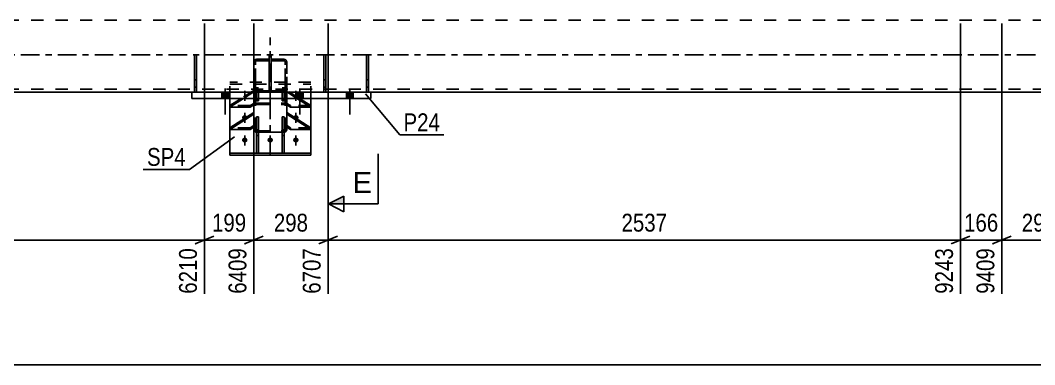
# Model space of a CAD drawing. Header units: millimetres. Extents: x -167 to 1022, y -666 to 175.
# Drawn here: x 178.9 to 341.6, y -177.3 to -122.1 of the extents above; entities that cross this region are included whole.
import ezdxf

# ---------------------------------------------------------------- set-up
doc = ezdxf.new("R2010")
doc.units = ezdxf.units.MM
doc.linetypes.add('DXK_LINE_DOT2', pattern=[3.9198, 1.9599, -1.9599])
doc.linetypes.add('DXK_LINE_DOT3', pattern=[5.9187, 2.979, -0.9799, 0.9799, -0.9799])
doc.styles.add('Arial', font='ARIAL.TTF', dxfattribs={"height": 0.2})
doc.styles.add('Arial Narrow', font='ARIALN.TTF', dxfattribs={"height": 0.2})

# ---------------------------------------------------------------- blocks, each defined once
blk = doc.blocks.new('Bolt-389677493-1559 - 1175')
at = {"linetype": 'Continuous'}
for points in [[(212.29, -133.6), (211.21, -133.6), (211.21, -134.6), (212.29, -134.6)], [(224.29, -133.6), (223.21, -133.6), (223.21, -134.6), (224.29, -134.6)], [(232.29, -133.6), (231.21, -133.6), (231.21, -134.6), (232.29, -134.6)]]:
    blk.add_hatch(color=1, dxfattribs=at).paths.add_polyline_path(points)
at = {"color": 1, "linetype": 'Continuous'}
for p, q in [((211.75, -133), (211.75, -137.2)), ((223.75, -133), (223.75, -137.2)), ((231.75, -133), (231.75, -137.2)), ((211.21, -133.6), (211.21, -134.6)), ((212.29, -133.6), (212.29, -134.6)), ((223.21, -133.6), (223.21, -134.6)), ((224.29, -133.6), (224.29, -134.6)), ((231.21, -133.6), (231.21, -134.6)), ((232.29, -133.6), (232.29, -134.6))]:
    blk.add_line(p, q, dxfattribs=at)
blk = doc.blocks.new('Part-389677493-1465 - 1175')
at = {"color": 2, "linetype": 'Continuous'}
for p, q in [((235.15, -133.6), (206.43, -133.6)), ((206.43, -133.6), (206.43, -134.6)), ((206.43, -134.6), (235.15, -134.6)), ((235.15, -134.6), (235.15, -133.6))]:
    blk.add_line(p, q, dxfattribs=at)
blk = doc.blocks.new('Part-389677493-1466 - 1175')
at = {"color": 7, "linetype": 'DXK_LINE_DOT2'}
for p, q in [((216.4, -128.62), (216.5, -128.46)), ((216.5, -128.46), (216.66, -128.36)), ((216.66, -128.36), (216.84, -128.32)), ((216.84, -128.32), (216.66, -128.36)), ((216.84, -128.56), (216.75, -128.58)), ((221.16, -128.32), (216.84, -128.32)), ((221.16, -128.56), (216.84, -128.56)), ((221.16, -128.32), (221.34, -128.36)), ((221.34, -128.36), (221.16, -128.32)), ((221.25, -128.58), (221.16, -128.56)), ((221.34, -128.36), (221.5, -128.46)), ((221.5, -128.46), (221.6, -128.62)), ((216.36, -128.8), (216.4, -128.62)), ((216.4, -128.62), (216.36, -128.8)), ((216.36, -133.12), (216.36, -128.8)), ((216.62, -128.71), (216.6, -128.8)), ((216.6, -133.12), (216.6, -128.8)), ((216.67, -128.63), (216.62, -128.71)), ((216.75, -128.58), (216.67, -128.63)), ((221.33, -128.63), (221.25, -128.58)), ((221.38, -128.71), (221.33, -128.63)), ((221.4, -128.8), (221.38, -128.71)), ((221.4, -133.12), (221.4, -128.8)), ((221.6, -128.62), (221.64, -128.8)), ((221.64, -128.8), (221.6, -128.62)), ((221.64, -133.12), (221.64, -128.8)), ((216.4, -133.3), (216.36, -133.12)), ((216.36, -133.12), (216.4, -133.3)), ((216.5, -133.46), (216.4, -133.3)), ((216.6, -133.12), (216.62, -133.21)), ((216.62, -133.21), (216.67, -133.29)), ((216.67, -133.29), (216.75, -133.34)), ((216.75, -133.34), (216.84, -133.36)), ((221.16, -133.36), (216.84, -133.36)), ((221.16, -133.36), (221.25, -133.34)), ((221.25, -133.34), (221.33, -133.29)), ((221.33, -133.29), (221.38, -133.21)), ((221.38, -133.21), (221.4, -133.12)), ((221.6, -133.3), (221.5, -133.46)), ((221.64, -133.12), (221.6, -133.3)), ((221.6, -133.3), (221.64, -133.12)), ((216.66, -133.56), (216.5, -133.46)), ((216.84, -133.6), (216.66, -133.56)), ((216.66, -133.56), (216.84, -133.6)), ((221.16, -133.6), (216.84, -133.6)), ((221.34, -133.56), (221.16, -133.6)), ((221.16, -133.6), (221.34, -133.56)), ((221.5, -133.46), (221.34, -133.56))]:
    blk.add_line(p, q, dxfattribs=at)
at = {"color": 7, "linetype": 'DXK_LINE_DOT3'}
blk.add_line((219, -130.96), (219, -130.96), dxfattribs=at)
at = {"color": 7, "linetype": 'DXK_LINE_DOT2'}
for centre, start, end in [((216.84, -128.8), 112.5, 157.5), ((221.16, -128.8), 22.5, 67.5), ((216.84, -133.12), 202.5, 247.5), ((221.16, -133.12), 292.5, 337.5)]:
    blk.add_arc(centre, 0.48, start, end, dxfattribs=at)
blk = doc.blocks.new('Part-389677493-1467 - 1175')
at = {"color": 7, "linetype": 'DXK_LINE_DOT3'}
blk.add_line((219, -143.82), (219, -124.82), dxfattribs=at)
at = {"color": 7, "linetype": 'DXK_LINE_DOT2'}
for p, q in [((216.5, -128.46), (216.4, -128.62)), ((216.66, -128.36), (216.5, -128.46)), ((216.84, -128.32), (216.66, -128.36)), ((216.75, -128.58), (216.84, -128.56)), ((216.84, -128.32), (221.16, -128.32)), ((216.84, -128.56), (221.16, -128.56)), ((221.34, -128.36), (221.16, -128.32)), ((221.16, -128.56), (221.25, -128.58)), ((221.5, -128.46), (221.34, -128.36)), ((221.6, -128.62), (221.5, -128.46)), ((216.4, -128.62), (216.36, -128.8)), ((216.36, -134.6), (216.36, -128.8)), ((216.6, -128.8), (216.62, -128.71)), ((216.6, -139.6), (216.6, -128.8)), ((216.62, -128.71), (216.67, -128.63)), ((216.67, -128.63), (216.75, -128.58)), ((221.25, -128.58), (221.33, -128.63)), ((221.33, -128.63), (221.38, -128.71)), ((221.38, -128.71), (221.4, -128.8)), ((221.4, -139.6), (221.4, -128.8)), ((221.64, -128.8), (221.6, -128.62)), ((221.64, -134.6), (221.64, -128.8)), ((216.36, -133.12), (216.4, -133.3)), ((216.4, -133.3), (216.5, -133.46)), ((216.62, -133.21), (216.6, -133.12)), ((216.67, -133.29), (216.62, -133.21)), ((216.75, -133.34), (216.67, -133.29)), ((216.84, -133.36), (216.75, -133.34)), ((216.84, -133.36), (221.16, -133.36)), ((221.25, -133.34), (221.16, -133.36)), ((221.33, -133.29), (221.25, -133.34)), ((221.38, -133.21), (221.33, -133.29)), ((221.4, -133.12), (221.38, -133.21)), ((221.5, -133.46), (221.6, -133.3)), ((221.6, -133.3), (221.64, -133.12)), ((216.5, -133.46), (216.66, -133.56)), ((216.66, -133.56), (216.84, -133.6)), ((216.84, -133.6), (221.16, -133.6)), ((221.16, -133.6), (221.34, -133.56)), ((221.34, -133.56), (221.5, -133.46)), ((216.36, -135.77), (216.4, -135.61)), ((216.4, -135.61), (216.5, -135.47)), ((216.5, -135.47), (216.66, -135.38)), ((216.62, -135.69), (216.6, -135.77)), ((216.67, -135.62), (216.62, -135.69)), ((216.66, -135.38), (216.84, -135.35)), ((216.75, -135.58), (216.67, -135.62)), ((216.84, -135.56), (216.75, -135.58)), ((216.84, -135.35), (221.16, -135.35)), ((216.84, -135.56), (221.16, -135.56)), ((221.16, -135.35), (221.34, -135.38)), ((221.25, -135.58), (221.16, -135.56)), ((221.33, -135.62), (221.25, -135.58)), ((221.38, -135.69), (221.33, -135.62)), ((221.34, -135.38), (221.5, -135.47)), ((221.4, -135.77), (221.38, -135.69)), ((221.5, -135.47), (221.6, -135.61)), ((221.6, -135.61), (221.64, -135.77)), ((216.36, -139.21), (216.36, -137.12)), ((221.64, -139.21), (221.64, -137.12)), ((216.6, -139.6), (216.62, -139.68)), ((216.62, -139.68), (216.67, -139.75)), ((216.67, -139.75), (216.75, -139.8)), ((216.75, -139.8), (216.84, -139.81)), ((216.84, -139.81), (221.16, -139.81)), ((221.16, -139.81), (221.25, -139.8)), ((221.25, -139.8), (221.33, -139.75)), ((221.33, -139.75), (221.38, -139.68)), ((221.38, -139.68), (221.4, -139.6)), ((216.84, -140.03), (216.8, -140.02)), ((217.12, -140.03), (216.84, -140.03)), ((221.16, -140.03), (220.88, -140.03)), ((221.2, -140.02), (221.16, -140.03))]:
    blk.add_line(p, q, dxfattribs=at)
at = {"color": 2, "linetype": 'Continuous'}
for p, q in [((216.36, -137.12), (216.36, -134.6)), ((221.64, -137.12), (221.64, -134.6)), ((216.36, -139.6), (216.36, -139.21)), ((216.4, -139.76), (216.36, -139.6)), ((216.5, -139.9), (216.4, -139.76)), ((216.66, -139.99), (216.5, -139.9)), ((221.5, -139.9), (221.34, -139.99)), ((221.6, -139.76), (221.5, -139.9)), ((221.64, -139.6), (221.6, -139.76)), ((221.64, -139.6), (221.64, -139.21)), ((216.8, -140.02), (216.66, -139.99)), ((220.88, -140.03), (217.12, -140.03)), ((221.34, -139.99), (221.2, -140.02))]:
    blk.add_line(p, q, dxfattribs=at)
blk = doc.blocks.new('Part-389677493-1468 - 1175')
at = {"color": 7, "linetype": 'DXK_LINE_DOT2'}
for p, q in [((220.88, -134.98), (220.88, -132)), ((221.2, -132), (220.88, -132)), ((220.88, -132.89), (221.2, -132.89)), ((221.2, -134.98), (221.2, -132)), ((220.88, -134.82), (221.2, -134.82)), ((220.88, -134.98), (221.2, -134.98))]:
    blk.add_line(p, q, dxfattribs=at)
blk = doc.blocks.new('Part-389677493-1469 - 1175')
at = {"color": 2, "linetype": 'Continuous'}
for p, q in [((220.88, -143.38), (220.88, -137.57)), ((220.88, -137.57), (221.2, -137.57)), ((221.2, -143.38), (221.2, -137.57)), ((221.2, -143.38), (220.88, -143.38))]:
    blk.add_line(p, q, dxfattribs=at)
at = {"color": 7, "linetype": 'DXK_LINE_DOT2'}
for p, q in [((220.88, -139.66), (221.2, -139.66)), ((220.88, -140.55), (221.2, -140.55))]:
    blk.add_line(p, q, dxfattribs=at)
blk = doc.blocks.new('Part-389677493-1470 - 1175')
at = {"color": 7, "linetype": 'DXK_LINE_DOT2'}
for p, q in [((216.8, -134.98), (216.8, -132)), ((217.12, -132), (216.8, -132)), ((216.8, -132.89), (217.12, -132.89)), ((217.12, -134.98), (217.12, -132)), ((216.8, -134.82), (217.12, -134.82)), ((216.8, -134.98), (217.12, -134.98))]:
    blk.add_line(p, q, dxfattribs=at)
blk = doc.blocks.new('Part-389677493-1471 - 1175')
at = {"color": 2, "linetype": 'Continuous'}
for p, q in [((216.8, -143.38), (216.8, -137.57)), ((216.8, -137.57), (217.12, -137.57)), ((217.12, -143.38), (217.12, -137.57)), ((217.12, -143.38), (216.8, -143.38))]:
    blk.add_line(p, q, dxfattribs=at)
at = {"color": 7, "linetype": 'DXK_LINE_DOT2'}
for p, q in [((216.8, -139.66), (217.12, -139.66)), ((216.8, -140.55), (217.12, -140.55))]:
    blk.add_line(p, q, dxfattribs=at)
blk = doc.blocks.new('Part-389677493-1472 - 1175')
at = {"color": 7, "linetype": 'DXK_LINE_DOT2'}
for p, q in [((216.36, -133.31), (214.32, -134.6)), ((216.36, -135.64), (216.36, -133.31)), ((216.36, -133.56), (214.72, -134.6)), ((215.76, -135.76), (212.5, -135.76)), ((216.36, -135.39), (215.76, -135.76)), ((215.76, -135.76), (215.76, -136.01))]:
    blk.add_line(p, q, dxfattribs=at)
at = {"color": 2, "linetype": 'Continuous'}
for p, q in [((214.32, -134.6), (212.5, -135.76)), ((214.72, -134.6), (212.5, -136.01)), ((212.5, -135.76), (212.5, -136.01)), ((212.5, -136.01), (215.76, -136.01)), ((215.76, -136.01), (216.36, -135.64))]:
    blk.add_line(p, q, dxfattribs=at)
blk = doc.blocks.new('Part-389677493-1473 - 1175')
at = {"color": 2, "linetype": 'Continuous'}
for p, q in [((212.5, -139.33), (216.36, -136.88)), ((216.36, -137.13), (212.5, -139.58)), ((216.36, -137.13), (216.36, -137.12)), ((216.36, -139.21), (216.36, -137.13)), ((212.5, -139.33), (212.5, -139.58)), ((212.5, -139.58), (215.76, -139.58)), ((215.76, -139.58), (216.36, -139.21))]:
    blk.add_line(p, q, dxfattribs=at)
at = {"color": 7, "linetype": 'DXK_LINE_DOT2'}
for p, q in [((216.36, -136.88), (216.36, -137.12)), ((215.76, -139.33), (212.5, -139.33)), ((216.36, -138.96), (215.76, -139.33)), ((215.76, -139.33), (215.76, -139.58))]:
    blk.add_line(p, q, dxfattribs=at)
blk = doc.blocks.new('Part-389677493-1474 - 1175')
at = {"color": 7, "linetype": 'DXK_LINE_DOT2'}
for p, q in [((221.64, -133.31), (221.64, -135.64)), ((223.68, -134.6), (221.64, -133.31)), ((223.28, -134.6), (221.64, -133.56)), ((222.24, -135.76), (221.64, -135.39)), ((222.24, -136.01), (222.24, -135.76)), ((225.5, -135.76), (222.24, -135.76))]:
    blk.add_line(p, q, dxfattribs=at)
at = {"color": 2, "linetype": 'Continuous'}
for p, q in [((225.5, -136.01), (223.28, -134.6)), ((225.5, -135.76), (223.68, -134.6)), ((221.64, -135.64), (222.24, -136.01)), ((222.24, -136.01), (225.5, -136.01)), ((225.5, -136.01), (225.5, -135.76))]:
    blk.add_line(p, q, dxfattribs=at)
blk = doc.blocks.new('Part-389677493-1475 - 1175')
at = {"color": 2, "linetype": 'Continuous'}
for p, q in [((221.64, -136.88), (225.5, -139.33)), ((221.64, -139.21), (221.64, -137.12)), ((225.5, -139.58), (221.64, -137.13)), ((221.64, -139.21), (222.24, -139.58)), ((222.24, -139.58), (225.5, -139.58)), ((225.5, -139.58), (225.5, -139.33))]:
    blk.add_line(p, q, dxfattribs=at)
at = {"color": 7, "linetype": 'DXK_LINE_DOT2'}
for p, q in [((221.64, -137.12), (221.64, -136.88)), ((222.24, -139.33), (221.64, -138.96)), ((222.24, -139.58), (222.24, -139.33)), ((225.5, -139.33), (222.24, -139.33))]:
    blk.add_line(p, q, dxfattribs=at)
blk = doc.blocks.new('Part-389677493-1476 - 1175')
at = {"color": 7, "linetype": 'DXK_LINE_DOT2'}
for p, q in [((225.5, -132), (212.5, -132)), ((212.5, -134.6), (212.5, -132)), ((212.5, -132.31), (225.5, -132.31)), ((225.5, -134.6), (225.5, -132)), ((212.5, -136.01), (212.5, -135.76)), ((225.5, -136.01), (225.5, -135.76)), ((212.5, -139.58), (212.5, -139.33)), ((225.5, -139.58), (225.5, -139.33))]:
    blk.add_line(p, q, dxfattribs=at)
at = {"color": 2, "linetype": 'Continuous'}
for p, q in [((212.5, -135.76), (212.5, -134.6)), ((225.5, -135.76), (225.5, -134.6)), ((212.5, -139.33), (212.5, -136.01)), ((225.5, -139.33), (225.5, -136.01)), ((212.5, -143.69), (212.5, -139.58)), ((225.5, -143.69), (225.5, -139.58)), ((212.5, -143.38), (225.5, -143.38)), ((212.5, -143.69), (225.5, -143.69))]:
    blk.add_line(p, q, dxfattribs=at)
blk = doc.blocks.new('Part-389677493-1477 - 1175')
at = {"color": 7, "linetype": 'DXK_LINE_DOT2'}
for p, q in [((227.59, -127.6), (227.59, -133.6)), ((227.91, -127.6), (227.59, -127.6)), ((227.91, -133.6), (227.91, -127.6)), ((227.91, -131.6), (227.59, -131.6)), ((227.59, -132.8), (227.91, -132.8)), ((227.59, -133.6), (227.91, -133.6))]:
    blk.add_line(p, q, dxfattribs=at)
blk = doc.blocks.new('Part-389677493-1478 - 1175')
at = {"color": 7, "linetype": 'DXK_LINE_DOT2'}
for p, q in [((206.83, -127.6), (206.83, -133.6)), ((207.15, -127.6), (206.83, -127.6)), ((207.15, -133.6), (207.15, -127.6)), ((207.15, -131.6), (206.83, -131.6)), ((206.83, -132.8), (207.15, -132.8)), ((206.83, -133.6), (207.15, -133.6))]:
    blk.add_line(p, q, dxfattribs=at)
blk = doc.blocks.new('Part-389677493-1479 - 1175')
at = {"color": 7, "linetype": 'DXK_LINE_DOT2'}
for p, q in [((234.43, -127.6), (234.43, -133.6)), ((234.75, -127.6), (234.43, -127.6)), ((234.75, -133.6), (234.75, -127.6)), ((234.75, -131.6), (234.43, -131.6)), ((234.43, -132.8), (234.75, -132.8)), ((234.43, -133.6), (234.75, -133.6))]:
    blk.add_line(p, q, dxfattribs=at)
blk = doc.blocks.new('Part-389677493-1480 - 1175')
at = {"color": 2, "linetype": 'Continuous'}
for p, q in [((227.59, -133.6), (227.59, -127.6)), ((227.59, -127.6), (227.91, -127.6)), ((227.91, -133.6), (227.91, -127.6)), ((227.59, -131.6), (227.91, -131.6)), ((227.91, -133.6), (227.59, -133.6))]:
    blk.add_line(p, q, dxfattribs=at)
at = {"color": 7, "linetype": 'DXK_LINE_DOT2'}
blk.add_line((227.59, -132.8), (227.91, -132.8), dxfattribs=at)
blk = doc.blocks.new('Part-389677493-1481 - 1175')
at = {"color": 2, "linetype": 'Continuous'}
for p, q in [((206.83, -133.6), (206.83, -127.6)), ((206.83, -127.6), (207.15, -127.6)), ((207.15, -133.6), (207.15, -127.6)), ((206.83, -131.6), (207.15, -131.6)), ((207.15, -133.6), (206.83, -133.6))]:
    blk.add_line(p, q, dxfattribs=at)
at = {"color": 7, "linetype": 'DXK_LINE_DOT2'}
blk.add_line((206.83, -132.8), (207.15, -132.8), dxfattribs=at)
blk = doc.blocks.new('Part-389677493-1482 - 1175')
at = {"color": 2, "linetype": 'Continuous'}
for p, q in [((234.43, -133.6), (234.43, -127.6)), ((234.43, -127.6), (234.75, -127.6)), ((234.75, -133.6), (234.75, -127.6)), ((234.43, -131.6), (234.75, -131.6)), ((234.75, -133.6), (234.43, -133.6))]:
    blk.add_line(p, q, dxfattribs=at)
at = {"color": 7, "linetype": 'DXK_LINE_DOT2'}
blk.add_line((234.43, -132.8), (234.75, -132.8), dxfattribs=at)
blk = doc.blocks.new('Part-389677493-1498 - 1175')
at = {"color": 7, "linetype": 'DXK_LINE_DOT2'}
for p, q in [((798, -122.08), (-40, -122.08)), ((798, -133.12), (-40, -133.12)), ((235.15, -133.6), (206.43, -133.6))]:
    blk.add_line(p, q, dxfattribs=at)
at = {"color": 7, "linetype": 'DXK_LINE_DOT3'}
blk.add_line((-40, -127.6), (798, -127.6), dxfattribs=at)
at = {"color": 2, "linetype": 'Continuous'}
for p, q in [((206.43, -133.6), (-35.2, -133.6)), ((793.2, -133.6), (235.15, -133.6))]:
    blk.add_line(p, q, dxfattribs=at)
blk = doc.blocks.new('Bolt-389677493-1558 - 1175')
at = {"linetype": 'Continuous'}
for points in [[(212.29, -133.6), (211.21, -133.6), (211.21, -134.6), (212.29, -134.6)], [(224.29, -133.6), (223.21, -133.6), (223.21, -134.6), (224.29, -134.6)], [(232.29, -133.6), (231.21, -133.6), (231.21, -134.6), (232.29, -134.6)]]:
    blk.add_hatch(color=1, dxfattribs=at).paths.add_polyline_path(points)
at = {"color": 1, "linetype": 'Continuous'}
for p, q in [((211.75, -133), (211.75, -137.2)), ((223.75, -133), (223.75, -137.2)), ((231.75, -133), (231.75, -137.2)), ((211.21, -133.6), (211.21, -134.6)), ((212.29, -133.6), (212.29, -134.6)), ((223.21, -133.6), (223.21, -134.6)), ((224.29, -133.6), (224.29, -134.6)), ((231.21, -133.6), (231.21, -134.6)), ((232.29, -133.6), (232.29, -134.6))]:
    blk.add_line(p, q, dxfattribs=at)
blk = doc.blocks.new('Bolt-389677493-1560 - 1175')
at = {"linetype": 'Continuous'}
for points in [[(214.9, -138.05), (214.81, -138.05), (214.72, -138.02), (214.64, -137.98), (214.57, -137.93), (214.52, -137.86), (214.48, -137.79), (214.46, -137.71), (214.46, -137.63), (214.48, -137.55), (214.52, -137.48), (214.57, -137.41), (214.64, -137.36), (214.72, -137.32), (214.81, -137.29), (214.9, -137.28), (214.99, -137.29), (215.08, -137.32), (215.16, -137.36), (215.23, -137.41), (215.28, -137.48), (215.32, -137.55), (215.34, -137.63), (215.34, -137.71), (215.32, -137.79), (215.28, -137.86), (215.23, -137.93), (215.16, -137.98), (215.08, -138.02), (214.99, -138.05)], [(223.1, -138.05), (223.01, -138.05), (222.92, -138.02), (222.84, -137.98), (222.77, -137.93), (222.72, -137.86), (222.68, -137.79), (222.66, -137.71), (222.66, -137.63), (222.68, -137.55), (222.72, -137.48), (222.77, -137.41), (222.84, -137.36), (222.92, -137.32), (223.01, -137.29), (223.1, -137.28), (223.19, -137.29), (223.28, -137.32), (223.36, -137.36), (223.43, -137.41), (223.48, -137.48), (223.52, -137.55), (223.54, -137.63), (223.54, -137.71), (223.52, -137.79), (223.48, -137.86), (223.43, -137.93), (223.36, -137.98), (223.28, -138.02), (223.19, -138.05)], [(214.9, -141.66), (214.81, -141.65), (214.72, -141.63), (214.64, -141.59), (214.57, -141.53), (214.52, -141.47), (214.48, -141.4), (214.46, -141.32), (214.46, -141.24), (214.48, -141.16), (214.52, -141.08), (214.57, -141.02), (214.64, -140.96), (214.72, -140.92), (214.81, -140.9), (214.9, -140.89), (214.99, -140.9), (215.08, -140.92), (215.16, -140.96), (215.23, -141.02), (215.28, -141.08), (215.32, -141.16), (215.34, -141.24), (215.34, -141.32), (215.32, -141.4), (215.28, -141.47), (215.23, -141.53), (215.16, -141.59), (215.08, -141.63), (214.99, -141.65)], [(218.98, -141.66), (218.89, -141.65), (218.8, -141.63), (218.72, -141.59), (218.65, -141.53), (218.6, -141.47), (218.56, -141.4), (218.54, -141.32), (218.54, -141.24), (218.56, -141.16), (218.6, -141.08), (218.65, -141.02), (218.72, -140.96), (218.8, -140.92), (218.89, -140.9), (218.98, -140.89), (219.07, -140.9), (219.16, -140.92), (219.24, -140.96), (219.31, -141.02), (219.36, -141.08), (219.4, -141.16), (219.42, -141.24), (219.42, -141.32), (219.4, -141.4), (219.36, -141.47), (219.31, -141.53), (219.24, -141.59), (219.16, -141.63), (219.07, -141.65)], [(223.1, -141.66), (223.01, -141.65), (222.92, -141.63), (222.84, -141.59), (222.77, -141.53), (222.72, -141.47), (222.68, -141.4), (222.66, -141.32), (222.66, -141.24), (222.68, -141.16), (222.72, -141.08), (222.77, -141.02), (222.84, -140.96), (222.92, -140.92), (223.01, -140.9), (223.1, -140.89), (223.19, -140.9), (223.28, -140.92), (223.36, -140.96), (223.43, -141.02), (223.48, -141.08), (223.52, -141.16), (223.54, -141.24), (223.54, -141.32), (223.52, -141.4), (223.48, -141.47), (223.43, -141.53), (223.36, -141.59), (223.28, -141.63), (223.19, -141.65)]]:
    blk.add_hatch(color=1, dxfattribs=at).paths.add_polyline_path(points)
at = {"color": 1, "linetype": 'DXK_LINE_DOT2'}
for p, q in [((214.9, -134.97), (214.9, -133.36)), ((218.98, -134.97), (218.98, -133.36)), ((223.1, -134.97), (223.1, -133.36))]:
    blk.add_line(p, q, dxfattribs=at)
at = {"color": 1, "linetype": 'Continuous'}
for p, q in [((214.9, -138.54), (214.9, -136.93)), ((223.1, -138.54), (223.1, -136.93)), ((214.9, -142.15), (214.9, -140.54)), ((218.98, -142.15), (218.98, -140.54)), ((223.1, -142.15), (223.1, -140.54))]:
    blk.add_line(p, q, dxfattribs=at)
blk = doc.blocks.new('Part-389677493-56584 - 1175')
at = {"color": 2, "linetype": 'Continuous'}
for p, q in [((218.84, -133.6), (218.84, -127.6)), ((218.84, -127.6), (219.16, -127.6)), ((219.16, -133.6), (219.16, -127.6)), ((218.84, -131.6), (219.16, -131.6)), ((219.16, -133.6), (218.84, -133.6))]:
    blk.add_line(p, q, dxfattribs=at)
at = {"color": 7, "linetype": 'DXK_LINE_DOT2'}
blk.add_line((218.84, -132.8), (219.16, -132.8), dxfattribs=at)
blk = doc.blocks.new('StraightDimension-389677493-35668 - 1175')
at = {"color": 7, "linetype": 'Continuous'}
for p, q in [((109.59, -122.6), (109.59, -165.91)), ((208.42, -122.6), (208.42, -165.91)), ((111.09, -156.7), (108.09, -157.9)), ((109.59, -157.3), (208.42, -157.3)), ((206.92, -157.9), (209.92, -156.7))]:
    blk.add_line(p, q, dxfattribs=at)
at = {"color": 0}
blk.add_wipeout([(163.26, -156.55), (163.26, -152.35), (154.75, -152.35), (154.75, -156.55)], dxfattribs=at)
at = {"color": 0, "linetype": 'Continuous'}
blk.add_wipeout([(207.82, -158), (203.62, -158), (203.62, -166.51), (207.82, -166.51)], dxfattribs=at)
at = {"color": 3, "style": 'Arial Narrow'}
blk.add_text('2471', height=2.863, dxfattribs=at).set_placement((155.35, -155.95))
at = {"color": 3, "linetype": 'Continuous', "style": 'Arial Narrow'}
blk.add_text('6210', height=2.863, rotation=90.0002, dxfattribs=at).set_placement((207.22, -165.91))
blk = doc.blocks.new('StraightDimension-389677493-35667 - 1175')
at = {"color": 7, "linetype": 'Continuous'}
for p, q in [((208.42, -122.6), (208.42, -165.91)), ((216.36, -122.6), (216.36, -165.91)), ((206.92, -157.9), (209.92, -156.7)), ((208.42, -157.3), (216.36, -157.3)), ((217.86, -156.7), (214.86, -157.9))]:
    blk.add_line(p, q, dxfattribs=at)
at = {"color": 0}
blk.add_wipeout([(215.73, -156.55), (215.73, -152.35), (209.05, -152.35), (209.05, -156.55)], dxfattribs=at)
at = {"color": 0, "linetype": 'Continuous'}
blk.add_wipeout([(215.76, -158), (211.56, -158), (211.56, -166.51), (215.76, -166.51)], dxfattribs=at)
at = {"color": 3, "style": 'Arial Narrow'}
blk.add_text('199', height=2.863, dxfattribs=at).set_placement((209.65, -155.95))
at = {"color": 3, "linetype": 'Continuous', "style": 'Arial Narrow'}
blk.add_text('6409', height=2.863, rotation=90.0002, dxfattribs=at).set_placement((215.16, -165.91))
blk = doc.blocks.new('StraightDimension-389677493-35664 - 1175')
at = {"color": 7, "linetype": 'Continuous'}
for p, q in [((329.73, -122.6), (329.73, -165.91)), ((336.36, -122.6), (336.36, -165.91)), ((328.23, -157.9), (331.23, -156.7)), ((329.73, -157.3), (336.36, -157.3)), ((337.86, -156.7), (334.86, -157.9))]:
    blk.add_line(p, q, dxfattribs=at)
at = {"color": 0}
blk.add_wipeout([(336.39, -156.55), (336.39, -152.35), (329.71, -152.35), (329.71, -156.55)], dxfattribs=at)
at = {"color": 0, "linetype": 'Continuous'}
blk.add_wipeout([(335.76, -158), (331.56, -158), (331.56, -166.51), (335.76, -166.51)], dxfattribs=at)
at = {"color": 3, "style": 'Arial Narrow'}
blk.add_text('166', height=2.863, dxfattribs=at).set_placement((330.31, -155.95))
at = {"color": 3, "linetype": 'Continuous', "style": 'Arial Narrow'}
blk.add_text('9409', height=2.863, rotation=90.0002, dxfattribs=at).set_placement((335.16, -165.91))
blk = doc.blocks.new('StraightDimension-389677493-35663 - 1175')
at = {"color": 7, "linetype": 'Continuous'}
for p, q in [((336.36, -122.6), (336.36, -165.91)), ((348.27, -122.6), (348.27, -165.91)), ((334.86, -157.9), (337.86, -156.7)), ((336.36, -157.3), (348.27, -157.3)), ((349.77, -156.7), (346.77, -157.9))]:
    blk.add_line(p, q, dxfattribs=at)
at = {"color": 0}
blk.add_wipeout([(345.66, -156.55), (345.66, -152.35), (338.97, -152.35), (338.97, -156.55)], dxfattribs=at)
at = {"color": 0, "linetype": 'Continuous'}
blk.add_wipeout([(347.67, -158), (343.47, -158), (343.47, -166.51), (347.67, -166.51)], dxfattribs=at)
at = {"color": 3, "style": 'Arial Narrow'}
blk.add_text('298', height=2.863, dxfattribs=at).set_placement((339.57, -155.95))
at = {"color": 3, "linetype": 'Continuous', "style": 'Arial Narrow'}
blk.add_text('9707', height=2.863, rotation=90.0002, dxfattribs=at).set_placement((347.07, -165.91))
blk = doc.blocks.new('StraightDimension-389677493-35665 - 1175')
at = {"color": 7, "linetype": 'Continuous'}
for p, q in [((228.27, -122.6), (228.27, -165.91)), ((329.73, -122.6), (329.73, -165.91)), ((229.77, -156.7), (226.77, -157.9)), ((228.27, -157.3), (329.73, -157.3)), ((328.23, -157.9), (331.23, -156.7))]:
    blk.add_line(p, q, dxfattribs=at)
at = {"color": 0}
blk.add_wipeout([(283.26, -156.55), (283.26, -152.35), (274.75, -152.35), (274.75, -156.55)], dxfattribs=at)
at = {"color": 0, "linetype": 'Continuous'}
blk.add_wipeout([(329.13, -158), (324.93, -158), (324.93, -166.51), (329.13, -166.51)], dxfattribs=at)
at = {"color": 3, "style": 'Arial Narrow'}
blk.add_text('2537', height=2.863, dxfattribs=at).set_placement((275.35, -155.95))
at = {"color": 3, "linetype": 'Continuous', "style": 'Arial Narrow'}
blk.add_text('9243', height=2.863, rotation=90.0002, dxfattribs=at).set_placement((328.53, -165.91))
blk = doc.blocks.new('StraightDimension-389677493-35666 - 1175')
at = {"color": 7, "linetype": 'Continuous'}
for p, q in [((216.36, -122.6), (216.36, -165.91)), ((228.27, -122.6), (228.27, -165.91)), ((214.86, -157.9), (217.86, -156.7)), ((216.36, -157.3), (228.27, -157.3)), ((229.77, -156.7), (226.77, -157.9))]:
    blk.add_line(p, q, dxfattribs=at)
at = {"color": 0}
blk.add_wipeout([(225.66, -156.55), (225.66, -152.35), (218.97, -152.35), (218.97, -156.55)], dxfattribs=at)
at = {"color": 0, "linetype": 'Continuous'}
blk.add_wipeout([(227.67, -158), (223.47, -158), (223.47, -166.51), (227.67, -166.51)], dxfattribs=at)
at = {"color": 3, "style": 'Arial Narrow'}
blk.add_text('298', height=2.863, dxfattribs=at).set_placement((219.57, -155.95))
at = {"color": 3, "linetype": 'Continuous', "style": 'Arial Narrow'}
blk.add_text('6707', height=2.863, rotation=90.0002, dxfattribs=at).set_placement((227.07, -165.91))
blk = doc.blocks.new('StraightDimension-389677493-35931 - 1175')
at = {"color": 7, "linetype": 'Continuous'}
blk.add_line((-41, -177.28), (839, -177.28), dxfattribs=at)
blk = doc.blocks.new('SectionMark-389677493-45231 - 1175')
at = {"linetype": 'Continuous'}
blk.add_hatch(color=6, dxfattribs=at).paths.add_polyline_path([(230.82, -150.26), (230.82, -151.51), (228.32, -151.51)])
at = {"color": 6, "linetype": 'Continuous'}
for p, q in [((236.32, -151.51), (236.32, -143.51)), ((228.32, -151.51), (230.82, -150.26)), ((230.82, -150.26), (230.82, -152.76)), ((236.32, -151.51), (228.32, -151.51)), ((230.82, -152.76), (228.32, -151.51))]:
    blk.add_line(p, q, dxfattribs=at)
at = {"color": 0, "linetype": 'Continuous'}
blk.add_wipeout([(235.32, -149.76), (235.32, -146.26), (232.21, -146.26), (232.21, -149.76)], dxfattribs=at)
at = {"color": 3, "linetype": 'Continuous', "style": 'Arial'}
blk.add_text('E', height=3.34, dxfattribs=at).set_placement((232.21, -149.76))
blk = doc.blocks.new('Mark-389677493-39795 - 1175')
at = {"color": 0}
blk.add_wipeout([(246.22, -139.86), (246.22, -136.86), (240.37, -136.86), (240.37, -139.86)], dxfattribs=at)
blk.add_wipeout([(246.22, -139.86), (246.22, -136.86), (240.37, -136.86), (240.37, -139.86)], dxfattribs=at)
at = {"color": 30, "linetype": 'Continuous'}
for p, q in [((234.29, -133.86), (239.77, -140.46)), ((239.77, -140.46), (246.82, -140.46))]:
    blk.add_line(p, q, dxfattribs=at)
at = {"color": 3, "style": 'Arial Narrow'}
blk.add_text('P24', height=2.863, dxfattribs=at).set_placement((240.37, -139.86))
blk = doc.blocks.new('Mark-389677493-18158 - 1175')
at = {"color": 0}
blk.add_wipeout([(205.43, -145.41), (205.43, -142.41), (199.22, -142.41), (199.22, -145.41)], dxfattribs=at)
blk.add_wipeout([(205.43, -145.41), (205.43, -142.41), (199.22, -142.41), (199.22, -145.41)], dxfattribs=at)
at = {"color": 30, "linetype": 'Continuous'}
for p in [(213.25, -140.75), (198.62, -146.01)]:
    blk.add_line(p, (206.03, -146.01), dxfattribs=at)
at = {"color": 3, "style": 'Arial Narrow'}
blk.add_text('SP4', height=2.863, dxfattribs=at).set_placement((199.22, -145.41))

msp = doc.modelspace()

# ---------------------------------------------------------------- block references
for name in ['Part-389677493-1498 - 1175', 'Part-389677493-1467 - 1175', 'Part-389677493-1478 - 1175', 'Part-389677493-1481 - 1175', 'Part-389677493-1466 - 1175', 'Part-389677493-56584 - 1175', 'Part-389677493-1477 - 1175', 'Part-389677493-1480 - 1175', 'Part-389677493-1479 - 1175', 'Part-389677493-1482 - 1175', 'Bolt-389677493-1559 - 1175', 'Bolt-389677493-1558 - 1175', 'Part-389677493-1476 - 1175', 'Part-389677493-1472 - 1175', 'Bolt-389677493-1560 - 1175', 'Part-389677493-1470 - 1175', 'Part-389677493-1468 - 1175', 'Part-389677493-1474 - 1175', 'Part-389677493-1465 - 1175', 'Part-389677493-1473 - 1175', 'Part-389677493-1471 - 1175', 'Part-389677493-1469 - 1175', 'Part-389677493-1475 - 1175']:
    msp.add_blockref(name, (0, 0))

# ---------------------------------------------------------------- next in the draw order: block references
for name in ['StraightDimension-389677493-35668 - 1175', 'StraightDimension-389677493-35664 - 1175']:
    msp.add_blockref(name, (0, 0))

# ---------------------------------------------------------------- next in the draw order: block references
for name in ['StraightDimension-389677493-35667 - 1175', 'StraightDimension-389677493-35665 - 1175', 'StraightDimension-389677493-35663 - 1175']:
    msp.add_blockref(name, (0, 0))

# ---------------------------------------------------------------- next in the draw order: block references
msp.add_blockref('StraightDimension-389677493-35666 - 1175', (0, 0))

# ---------------------------------------------------------------- next in the draw order: block references
msp.add_blockref('StraightDimension-389677493-35931 - 1175', (0, 0))

# ---------------------------------------------------------------- next in the draw order: block references
for name in ['SectionMark-389677493-45231 - 1175', 'Mark-389677493-18158 - 1175']:
    msp.add_blockref(name, (0, 0))

# ---------------------------------------------------------------- next in the draw order: block references
msp.add_blockref('Mark-389677493-39795 - 1175', (0, 0))

doc.saveas('drawing.dxf')
